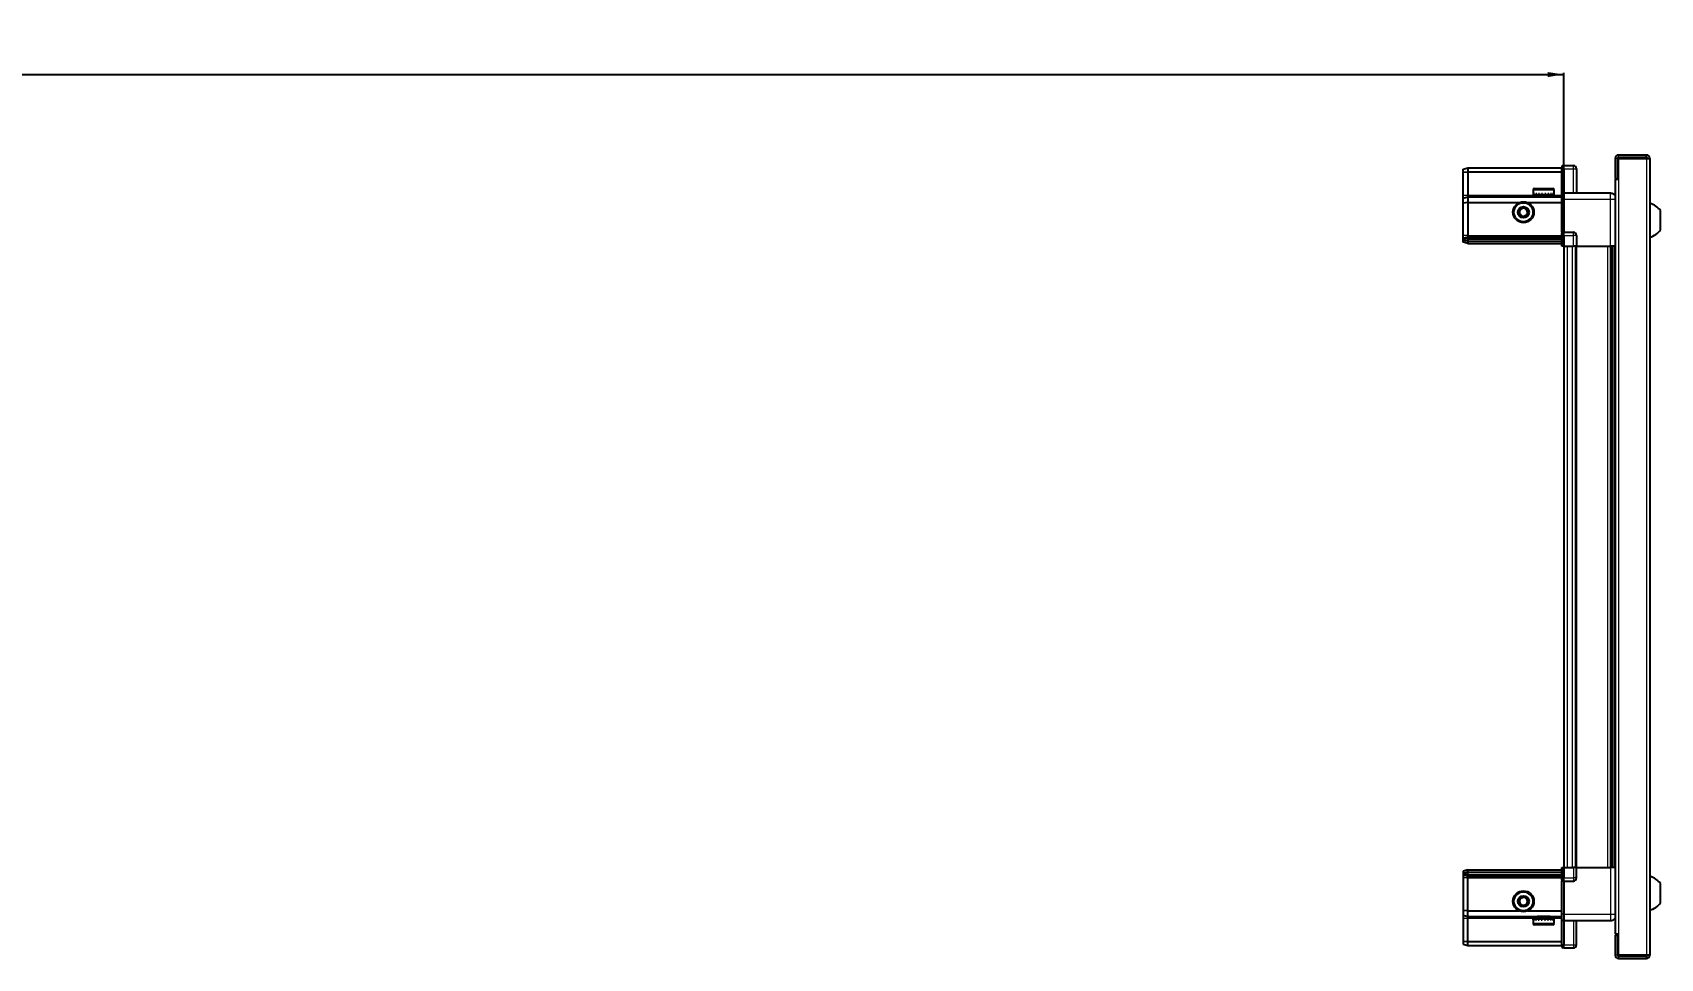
# Model space of a CAD drawing. Header units: millimetres. Extents: x 927 to 4541, y -1469 to 1535.
# Drawn here: x 2855 to 3866, y 899 to 1474 of the extents above; entities that cross this region are included whole.
import ezdxf

# ---------------------------------------------------------------- set-up
doc = ezdxf.new("R2010")
doc.units = ezdxf.units.MM
doc.layers.add('FORMAT', color=7, linetype='Continuous')
doc.styles.add('SLDTEXTSTYLE0', font='TXT', dxfattribs={"width": 0.75})
doc.dimstyles.new('SLDDIMSTYLE0', dxfattribs={"dimtxt": 20, "dimasz": 10, "dimexe": 0, "dimexo": 0.0625, "dimgap": 5, "dimtad": 2, "dimdec": 1, "dimrnd": 1e-09, "dimzin": 12, "dimdsep": 46, "dimtxsty": 'SLDTEXTSTYLE0', "dimsah": 1, "dimcen": 0.09, "dimadec": 0, "dimazin": 3, "dimtfac": 1, "dimtofl": 0, "dimtmove": 0, "dimatfit": 3, "dimfxl": 0, "dimfrac": 2, "dimtolj": 1, "dimtzin": 12, "dimarcsym": 0})

# ---------------------------------------------------------------- blocks, each defined once
blk = doc.blocks.new('_D_4')
at = {"layer": 'FORMAT'}
for p, q in [((1706.1, 1341.2), (1706.1, 1448.7)), ((1706.1, 1447.7), (3806.1, 1447.7)), ((3806.1, 1341.2), (3806.1, 1448.7))]:
    blk.add_line(p, q, dxfattribs=at)
for points in [[(1706.1, 1447.7), (1716.1, 1446.1), (1716.1, 1449.2)], [(3806.1, 1447.7), (3796.1, 1449.2), (3796.1, 1446.1)]]:
    blk.add_solid(points, dxfattribs=at)
at = {"layer": 'FORMAT', "insert": (2726.6, 1473.4), "char_height": 20, "attachment_point": 1, "style": 'SLDTEXTSTYLE0'}
blk.add_mtext('2100', dxfattribs=at)

msp = doc.modelspace()

# ---------------------------------------------------------------- linework, layer by layer
at = {"color": 7, "linetype": 'Continuous', "lineweight": 25}
for p, q in [((3857.37, 1397.66), (3840.07, 1397.66)), ((3857.37, 1396.16), (3840.07, 1396.16)), ((3857.37, 1396.16), (3857.37, 1397.66)), ((3743.47, 1388.85), (3746.47, 1389.66)), ((3743.47, 1387), (3743.47, 1388.85)), ((3743.47, 1387), (3746.47, 1387.16)), ((3743.47, 1372.66), (3743.47, 1387)), ((3746.47, 1389.66), (3746.47, 1387.16)), ((3746.47, 1389.66), (3804.77, 1389.66)), ((3746.47, 1387.16), (3746.47, 1372.66)), ((3746.47, 1387.16), (3804.77, 1387.16)), ((3805.64, 1391.16), (3804.77, 1390.66)), ((3805.64, 1391.16), (3804.77, 1390.66)), ((3804.77, 1390.66), (3804.77, 1389.16)), ((3804.77, 1374.36), (3804.77, 1389.16)), ((3805.97, 1391.16), (3805.64, 1391.16)), ((3805.97, 1391.16), (3805.64, 1391.16)), ((3805.97, 1389.16), (3805.97, 1391.16)), ((3805.97, 1391.16), (3805.97, 1391.16)), ((3805.97, 1391.16), (3811.97, 1391.16)), ((3805.97, 1389.16), (3805.97, 1374.36)), ((3813.97, 1389.16), (3813.97, 1374.16)), ((3837.97, 1395.56), (3837.97, 1383.16)), ((3839.47, 1395.56), (3839.47, 1383.16)), ((3839.97, 1382.66), (3839.97, 1395.56)), ((3839.97, 1395.56), (3857.37, 1395.56)), ((3857.37, 1395.56), (3859.47, 1395.56)), ((3859.47, 1395.56), (3859.47, 900.76)), ((3786.97, 1376.06), (3786.97, 1373.16)), ((3787.77, 1376.86), (3799.17, 1376.86)), ((3799.97, 1373.16), (3799.97, 1376.06)), ((3837.87, 1382.66), (3837.87, 913.66)), ((3837.87, 1382.66), (3839.97, 1382.66)), ((3837.97, 1383.16), (3839.47, 1383.16)), ((3743.47, 1370.85), (3743.47, 1372.66)), ((3743.47, 1370.85), (3746.47, 1371.66)), ((3743.47, 1367.83), (3743.47, 1370.85)), ((3746.47, 1368.16), (3743.47, 1367.83)), ((3743.47, 1347.66), (3743.47, 1367.83)), ((3746.47, 1372.66), (3746.47, 1371.66)), ((3746.47, 1371.66), (3746.47, 1368.16)), ((3746.47, 1371.66), (3804.77, 1371.66)), ((3746.47, 1368.16), (3746.47, 1347.66)), ((3746.47, 1368.16), (3778.47, 1368.16)), ((3783.47, 1368.16), (3804.77, 1368.16)), ((3786.97, 1373.16), (3787.01, 1373.16)), ((3787.13, 1373.66), (3787.01, 1373.66)), ((3787.01, 1373.66), (3787.01, 1373.16)), ((3787.01, 1373.16), (3787.13, 1373.16)), ((3787.13, 1373.66), (3787.13, 1373.16)), ((3787.13, 1373.16), (3787.54, 1373.16)), ((3787.88, 1373.66), (3787.54, 1373.66)), ((3787.54, 1373.66), (3787.54, 1373.16)), ((3787.54, 1373.16), (3787.88, 1373.16)), ((3787.88, 1373.66), (3787.88, 1373.16)), ((3787.88, 1373.16), (3788.65, 1373.16)), ((3789.18, 1373.66), (3788.65, 1373.66)), ((3788.65, 1373.66), (3788.65, 1373.16)), ((3788.65, 1373.16), (3789.18, 1373.16)), ((3789.07, 1373.16), (3789.07, 1373.06)), ((3789.07, 1373.06), (3797.87, 1373.06)), ((3789.18, 1373.66), (3789.18, 1373.16)), ((3789.18, 1373.16), (3790.23, 1373.16)), ((3789.47, 1372.66), (3790.16, 1372.18)), ((3789.47, 1372.66), (3797.47, 1372.66)), ((3790.16, 1372.18), (3789.47, 1371.69)), ((3789.47, 1371.69), (3789.47, 1371.66)), ((3789.47, 1371.69), (3797.47, 1371.69)), ((3790.16, 1372.18), (3796.78, 1372.18)), ((3790.89, 1373.66), (3790.23, 1373.66)), ((3790.23, 1373.66), (3790.23, 1373.16)), ((3790.23, 1373.16), (3790.89, 1373.16)), ((3790.89, 1373.66), (3790.89, 1373.16)), ((3790.89, 1373.16), (3792.13, 1373.16)), ((3792.86, 1373.66), (3792.13, 1373.66)), ((3792.13, 1373.66), (3792.13, 1373.16)), ((3792.13, 1373.16), (3792.57, 1373.16)), ((3792.57, 1373.66), (3792.57, 1373.16)), ((3792.86, 1373.66), (3792.86, 1373.16)), ((3792.86, 1373.16), (3794.17, 1373.16)), ((3794.89, 1373.66), (3794.17, 1373.66)), ((3794.17, 1373.66), (3794.17, 1373.16)), ((3794.43, 1373.66), (3794.43, 1373.16)), ((3794.43, 1373.16), (3794.89, 1373.16)), ((3794.89, 1373.66), (3794.89, 1373.16)), ((3794.89, 1373.16), (3796.13, 1373.16)), ((3796.78, 1373.66), (3796.13, 1373.66)), ((3796.13, 1373.66), (3796.13, 1373.16)), ((3796.13, 1373.16), (3796.78, 1373.16)), ((3796.78, 1373.66), (3796.78, 1373.16)), ((3796.78, 1373.16), (3797.83, 1373.16)), ((3796.78, 1372.18), (3797.47, 1372.66)), ((3797.47, 1371.69), (3796.78, 1372.18)), ((3797.47, 1371.66), (3797.47, 1371.69)), ((3798.35, 1373.66), (3797.83, 1373.66)), ((3797.83, 1373.66), (3797.83, 1373.16)), ((3797.83, 1373.16), (3798.35, 1373.16)), ((3797.87, 1373.06), (3797.87, 1373.16)), ((3798.35, 1373.66), (3798.35, 1373.16)), ((3798.35, 1373.16), (3799.11, 1373.16)), ((3799.44, 1373.66), (3799.11, 1373.66)), ((3799.11, 1373.66), (3799.11, 1373.16)), ((3799.11, 1373.16), (3799.44, 1373.16)), ((3799.44, 1373.66), (3799.44, 1373.16)), ((3799.44, 1373.16), (3799.83, 1373.16)), ((3799.94, 1373.66), (3799.83, 1373.66)), ((3799.83, 1373.66), (3799.83, 1373.16)), ((3799.83, 1373.16), (3799.94, 1373.16)), ((3799.94, 1373.66), (3799.94, 1373.16)), ((3799.94, 1373.16), (3799.97, 1373.16)), ((3804.77, 1374.16), (3804.77, 1374.36)), ((3805.97, 1374.16), (3804.77, 1374.16)), ((3804.77, 1370.16), (3804.77, 1374.16)), ((3804.77, 1349.86), (3804.77, 1370.16)), ((3805.97, 1374.36), (3805.97, 1374.16)), ((3805.97, 1374.16), (3805.97, 1370.16)), ((3805.97, 1374.16), (3834.97, 1374.16)), ((3805.97, 1370.16), (3805.97, 1349.86)), ((3866.07, 1351.16), (3866.07, 1363.16)), ((3743.47, 1345.85), (3743.47, 1347.66)), ((3746.47, 1346.66), (3743.47, 1345.85)), ((3743.47, 1345.11), (3743.47, 1345.85)), ((3746.47, 1345.66), (3743.47, 1345.11)), ((3743.47, 1344.61), (3743.47, 1345.11)), ((3746.47, 1347.66), (3746.47, 1346.66)), ((3746.47, 1346.66), (3746.47, 1345.66)), ((3746.47, 1346.66), (3804.77, 1346.66)), ((3746.47, 1345.66), (3804.77, 1345.66)), ((3746.47, 1345.66), (3746.47, 1344.16)), ((3804.77, 1349.66), (3804.77, 1349.86)), ((3805.97, 1349.66), (3804.77, 1349.66)), ((3804.77, 1349.66), (3804.77, 1348.98)), ((3804.77, 1341.16), (3804.77, 1348.98)), ((3805.64, 1347.66), (3805.64, 1341.16)), ((3805.97, 1349.86), (3805.97, 1349.66)), ((3805.97, 1347.66), (3805.97, 1349.66)), ((3805.97, 1349.66), (3811.97, 1349.66)), ((3805.97, 1347.66), (3805.97, 1349.66)), ((3805.97, 1347.66), (3805.97, 1341.16)), ((3813.97, 1347.66), (3813.97, 1341.16)), ((3746.47, 1344.16), (3743.47, 1344.61)), ((3743.47, 1343.46), (3743.47, 1344.61)), ((3746.47, 1342.66), (3743.47, 1343.46)), ((3746.47, 1344.16), (3746.47, 1342.66)), ((3746.47, 1344.16), (3804.77, 1344.16)), ((3746.47, 1342.66), (3804.77, 1342.66)), ((3805.64, 1341.16), (3804.77, 1341.16)), ((3805.97, 1341.16), (3805.64, 1341.16)), ((3805.97, 1341.16), (3811.97, 1341.16)), ((3806.12, 1341.16), (3806.12, 955.16)), ((3813.97, 1341.16), (3811.97, 1341.16)), ((3813.32, 1341.16), (3813.32, 955.16)), ((3813.97, 1341.16), (3834.97, 1341.16)), ((3836, 955.16), (3836, 1341.16)), ((3836.03, 955.16), (3836.03, 1341.16)), ((3837.82, 1341.16), (3837.82, 955.16)), ((3746.47, 953.66), (3743.47, 952.85)), ((3743.47, 952.85), (3743.47, 951.7)), ((3746.47, 952.16), (3743.47, 951.7)), ((3743.47, 951.7), (3743.47, 951.2)), ((3746.47, 950.66), (3743.47, 951.2)), ((3743.47, 951.2), (3743.47, 950.46)), ((3746.47, 952.16), (3746.47, 953.66)), ((3746.47, 953.66), (3804.77, 953.66)), ((3746.47, 950.66), (3746.47, 952.16)), ((3746.47, 952.16), (3804.77, 952.16)), ((3804.77, 947.34), (3804.77, 955.16)), ((3804.77, 955.16), (3805.64, 955.16)), ((3805.64, 955.16), (3805.64, 955.16)), ((3805.64, 955.16), (3805.64, 948.66)), ((3805.97, 955.16), (3805.64, 955.16)), ((3805.97, 955.16), (3805.97, 948.66)), ((3805.97, 955.16), (3805.97, 955.16)), ((3805.97, 955.16), (3805.97, 948.66)), ((3805.97, 955.16), (3811.97, 955.16)), ((3813.97, 955.16), (3811.97, 955.16)), ((3813.97, 948.66), (3813.97, 955.16)), ((3813.97, 955.16), (3834.97, 955.16)), ((3746.47, 949.66), (3743.47, 950.46)), ((3743.47, 950.46), (3743.47, 948.66)), ((3743.47, 948.66), (3743.47, 928.49)), ((3746.47, 950.66), (3804.77, 950.66)), ((3746.47, 949.66), (3746.47, 950.66)), ((3746.47, 949.66), (3804.77, 949.66)), ((3746.47, 948.66), (3746.47, 949.66)), ((3746.47, 928.16), (3746.47, 948.66)), ((3804.77, 947.34), (3804.77, 946.66)), ((3805.97, 946.66), (3804.77, 946.66)), ((3804.77, 946.46), (3804.77, 946.66)), ((3804.77, 926.16), (3804.77, 946.46)), ((3805.97, 946.66), (3805.97, 948.66)), ((3805.97, 946.66), (3805.97, 946.46)), ((3805.97, 946.66), (3811.97, 946.66)), ((3805.97, 946.46), (3805.97, 926.16)), ((3866.07, 933.16), (3866.07, 945.16)), ((3746.47, 928.16), (3743.47, 928.49)), ((3743.47, 928.49), (3743.47, 925.46)), ((3743.47, 925.46), (3746.47, 924.66)), ((3743.47, 925.46), (3743.47, 923.66)), ((3743.47, 923.66), (3743.47, 909.31)), ((3746.47, 928.16), (3778.47, 928.16)), ((3746.47, 924.66), (3746.47, 928.16)), ((3746.47, 924.66), (3804.77, 924.66)), ((3746.47, 923.66), (3746.47, 924.66)), ((3746.47, 909.16), (3746.47, 923.66)), ((3783.47, 928.16), (3804.77, 928.16)), ((3786.97, 923.16), (3786.97, 920.26)), ((3786.99, 923.16), (3786.97, 923.16)), ((3786.99, 922.66), (3786.99, 923.16)), ((3787.09, 923.16), (3786.99, 923.16)), ((3786.99, 922.66), (3787.09, 922.66)), ((3787.09, 922.66), (3787.09, 923.16)), ((3787.46, 923.16), (3787.09, 923.16)), ((3787.46, 922.66), (3787.46, 923.16)), ((3787.78, 923.16), (3787.46, 923.16)), ((3787.46, 922.66), (3787.78, 922.66)), ((3787.78, 922.66), (3787.78, 923.16)), ((3788.52, 923.16), (3787.78, 923.16)), ((3788.52, 922.66), (3788.52, 923.16)), ((3789.03, 923.16), (3788.52, 923.16)), ((3788.52, 922.66), (3789.03, 922.66)), ((3789.03, 922.66), (3789.03, 923.16)), ((3790.06, 923.16), (3789.03, 923.16)), ((3789.07, 923.26), (3789.07, 923.16)), ((3797.87, 923.26), (3789.07, 923.26)), ((3789.47, 924.66), (3789.47, 924.63)), ((3789.47, 924.63), (3790.16, 924.14)), ((3797.47, 924.63), (3789.47, 924.63)), ((3790.16, 924.14), (3789.47, 923.66)), ((3797.47, 923.66), (3789.47, 923.66)), ((3790.06, 922.66), (3790.06, 923.16)), ((3790.71, 923.16), (3790.06, 923.16)), ((3790.06, 922.66), (3790.71, 922.66)), ((3796.78, 924.14), (3790.16, 924.14)), ((3790.71, 922.66), (3790.71, 923.16)), ((3791.94, 923.16), (3790.71, 923.16)), ((3791.94, 922.66), (3791.94, 923.16)), ((3792.43, 923.16), (3791.94, 923.16)), ((3791.94, 922.66), (3792.66, 922.66)), ((3792.43, 922.66), (3792.43, 923.16)), ((3792.66, 922.66), (3792.66, 923.16)), ((3793.97, 923.16), (3792.66, 923.16)), ((3793.97, 922.66), (3793.97, 923.16)), ((3793.97, 922.66), (3794.7, 922.66)), ((3794.3, 922.66), (3794.3, 923.16)), ((3794.7, 923.16), (3794.3, 923.16)), ((3794.7, 922.66), (3794.7, 923.16)), ((3795.94, 923.16), (3794.7, 923.16)), ((3795.94, 922.66), (3795.94, 923.16)), ((3796.61, 923.16), (3795.94, 923.16)), ((3795.94, 922.66), (3796.61, 922.66)), ((3796.61, 922.66), (3796.61, 923.16)), ((3797.68, 923.16), (3796.61, 923.16)), ((3796.78, 924.14), (3797.47, 924.63)), ((3797.47, 923.66), (3796.78, 924.14)), ((3797.47, 924.63), (3797.47, 924.66)), ((3797.68, 922.66), (3797.68, 923.16)), ((3798.22, 923.16), (3797.68, 923.16)), ((3797.68, 922.66), (3798.22, 922.66)), ((3797.87, 923.16), (3797.87, 923.26)), ((3798.22, 922.66), (3798.22, 923.16)), ((3799.01, 923.16), (3798.22, 923.16)), ((3799.01, 922.66), (3799.01, 923.16)), ((3799.36, 923.16), (3799.01, 923.16)), ((3799.01, 922.66), (3799.36, 922.66)), ((3799.36, 922.66), (3799.36, 923.16)), ((3799.79, 923.16), (3799.36, 923.16)), ((3799.79, 922.66), (3799.79, 923.16)), ((3799.92, 923.16), (3799.79, 923.16)), ((3799.79, 922.66), (3799.92, 922.66)), ((3799.92, 922.66), (3799.92, 923.16)), ((3799.97, 923.16), (3799.92, 923.16)), ((3799.97, 920.26), (3799.97, 923.16)), ((3804.77, 922.16), (3804.77, 926.16)), ((3805.97, 922.16), (3804.77, 922.16)), ((3804.77, 921.96), (3804.77, 922.16)), ((3804.77, 907.16), (3804.77, 921.96)), ((3805.97, 926.16), (3805.97, 922.16)), ((3805.97, 922.16), (3805.97, 921.96)), ((3805.97, 922.16), (3834.97, 922.16)), ((3805.97, 921.96), (3805.97, 907.16)), ((3805.97, 921.96), (3805.97, 907.16)), ((3813.97, 907.16), (3813.97, 922.16)), ((3799.17, 919.46), (3787.77, 919.46)), ((3839.97, 913.66), (3837.87, 913.66)), ((3837.97, 913.16), (3839.47, 913.16)), ((3837.97, 913.16), (3837.97, 900.76)), ((3839.47, 913.16), (3839.47, 900.76)), ((3839.97, 900.76), (3839.97, 913.66)), ((3743.47, 909.31), (3746.47, 909.16)), ((3743.47, 909.31), (3743.47, 907.46)), ((3743.47, 907.46), (3746.47, 906.66)), ((3746.47, 909.16), (3804.77, 909.16)), ((3746.47, 906.66), (3746.47, 909.16)), ((3746.47, 906.66), (3804.77, 906.66)), ((3804.77, 907.16), (3804.77, 905.66)), ((3804.77, 905.66), (3805.64, 905.16)), ((3805.97, 905.16), (3805.64, 905.16)), ((3805.97, 905.16), (3805.97, 907.16)), ((3805.97, 905.16), (3811.97, 905.16)), ((3857.37, 900.76), (3839.97, 900.76)), ((3840.07, 900.16), (3857.37, 900.16)), ((3859.47, 900.76), (3857.37, 900.76)), ((3857.37, 900.16), (3857.37, 898.66)), ((3840.07, 898.66), (3857.37, 898.66))]:
    msp.add_line(p, q, dxfattribs=at)
at = {"color": 8, "linetype": 'Continuous', "lineweight": 18}
for p, q in [((3840.07, 1396.16), (3840.07, 1397.66)), ((3805.97, 1389.16), (3804.77, 1389.16)), ((3805.97, 1389.16), (3811.97, 1389.16)), ((3811.97, 1389.16), (3811.97, 1391.16)), ((3811.97, 1374.16), (3811.97, 1389.16)), ((3811.97, 1389.16), (3813.97, 1389.16)), ((3839.47, 1395.56), (3837.97, 1395.56)), ((3857.37, 1395.56), (3857.37, 900.76)), ((3786.97, 1376.06), (3799.97, 1376.06)), ((3839.97, 1382.66), (3839.97, 913.66)), ((3743.47, 1372.66), (3746.47, 1372.66)), ((3746.47, 1372.66), (3789.47, 1372.66)), ((3797.47, 1372.66), (3804.77, 1372.66)), ((3804.77, 1374.36), (3805.97, 1374.36)), ((3805.97, 1370.16), (3804.77, 1370.16)), ((3805.97, 1370.16), (3834.97, 1370.16)), ((3834.97, 1341.16), (3834.97, 1370.16)), ((3746.47, 1347.66), (3743.47, 1347.66)), ((3746.47, 1347.66), (3804.77, 1347.66)), ((3804.77, 1349.86), (3805.97, 1349.86)), ((3805.97, 1347.66), (3805.64, 1347.66)), ((3805.97, 1347.66), (3811.97, 1347.66)), ((3811.97, 1347.66), (3811.97, 1349.66)), ((3811.97, 1341.16), (3811.97, 1347.66)), ((3813.97, 1347.66), (3811.97, 1347.66)), ((3808.12, 1341.16), (3808.12, 955.16)), ((3811.32, 1341.16), (3811.32, 955.16)), ((3813.97, 1341.16), (3813.97, 955.16)), ((3833.37, 955.16), (3833.37, 1341.16)), ((3834.79, 1341.16), (3834.79, 955.16)), ((3837.24, 955.16), (3837.24, 1341.16)), ((3805.97, 955.16), (3805.64, 955.16)), ((3811.97, 955.16), (3811.97, 948.66)), ((3834.97, 955.16), (3834.97, 926.16)), ((3746.47, 948.66), (3743.47, 948.66)), ((3746.47, 948.66), (3804.77, 948.66)), ((3805.97, 946.46), (3804.77, 946.46)), ((3805.97, 948.66), (3805.64, 948.66)), ((3805.97, 948.66), (3811.97, 948.66)), ((3813.97, 948.66), (3811.97, 948.66)), ((3811.97, 948.66), (3811.97, 946.66)), ((3743.47, 923.66), (3746.47, 923.66)), ((3746.47, 923.66), (3789.47, 923.66)), ((3797.47, 923.66), (3804.77, 923.66)), ((3805.97, 926.16), (3804.77, 926.16)), ((3805.97, 921.96), (3804.77, 921.96)), ((3805.97, 926.16), (3834.97, 926.16)), ((3811.97, 922.16), (3811.97, 907.16)), ((3799.97, 920.26), (3786.97, 920.26)), ((3805.97, 907.16), (3804.77, 907.16)), ((3805.97, 907.16), (3811.97, 907.16)), ((3811.97, 907.16), (3813.97, 907.16)), ((3811.97, 907.16), (3811.97, 905.16)), ((3839.47, 900.76), (3837.97, 900.76)), ((3840.07, 900.16), (3840.07, 898.66))]:
    msp.add_line(p, q, dxfattribs=at)
at = {"color": 7, "linetype": 'Continuous', "lineweight": 25}
for centre, radius in [((3780.97, 1362.16), 6.5), ((3780.97, 1362.16), 3.46), ((3780.97, 934.16), 6.5), ((3780.97, 934.16), 3.46)]:
    msp.add_circle(centre, radius, dxfattribs=at)
at = {"color": 8, "linetype": 'Continuous', "lineweight": 18}
for centre in [(3780.97, 1362.16), (3780.97, 934.16)]:
    msp.add_circle(centre, 5.7, dxfattribs=at)
at = {"color": 7, "linetype": 'Continuous', "lineweight": 25}
for centre, radius, start, end in [((3840.07, 1395.56), 2.1, 90, 180), ((3840.07, 1395.56), 0.6, 90, 180), ((3857.37, 1395.56), 2.1, 0, 90), ((3857.37, 1395.56), 0.6, 0, 90), ((3811.97, 1389.16), 2, 360, 90), ((3787.77, 1376.06), 0.8, 90, 180), ((3799.17, 1376.06), 0.8, 0, 90), ((3789.07, 1372.66), 0.4, 0, 90), ((3797.87, 1372.66), 0.4, 90, 180), ((3856.45, 1356.13), 11.91, 36.1266, 75.29965), ((3780.97, 1362.16), 2.5, 120.74103, 180.74103), ((3780.97, 1362.16), 2.5, 180.74103, 240.74103), ((3780.97, 1362.16), 2.5, 60.74103, 120.74103), ((3780.97, 1362.16), 2.5, 240.74103, 300.74103), ((3780.97, 1362.16), 2.5, 0.74103, 60.74103), ((3780.97, 1362.16), 2.5, 300.74103, 0.74103), ((3811.97, 1347.66), 2, 0, 90), ((3856.45, 1358.18), 11.91, 284.70035, 323.8734), ((3811.97, 948.66), 2, 270, 0), ((3856.45, 938.13), 11.91, 36.1266, 75.29965), ((3780.97, 934.16), 2.5, 155.91157, 215.91157), ((3780.97, 934.16), 2.5, 95.91157, 155.91157), ((3780.97, 934.16), 2.5, 215.91157, 275.91157), ((3780.97, 934.16), 2.5, 35.91157, 95.91157), ((3780.97, 934.16), 2.5, 275.91157, 335.91157), ((3780.97, 934.16), 2.5, 335.91157, 35.91157), ((3856.45, 940.18), 11.91, 284.70035, 323.8734), ((3789.07, 923.66), 0.4, 270, 360), ((3797.87, 923.66), 0.4, 180, 270), ((3787.77, 920.26), 0.8, 180, 270), ((3799.17, 920.26), 0.8, 270, 360), ((3811.97, 907.16), 2, 270, 0), ((3840.07, 900.76), 2.1, 180, 270), ((3840.07, 900.76), 0.6, 180, 270), ((3857.37, 900.76), 0.6, 270, 0), ((3857.37, 900.76), 2.1, 270, 0)]:
    msp.add_arc(centre, radius, start, end, dxfattribs=at)
for centre, start_param, end_param in [((3802.17, 1347.66), 0, 0.7227342), ((3802.17, 948.66), 5.5604511, 6.2831853)]:
    msp.add_ellipse(centre, major_axis=(3.46, 0), ratio=0.5773503, start_param=start_param, end_param=end_param, dxfattribs=at)
for points, knots in [([(3834.97, 1374.16), (3835.41, 1374.11), (3836.09, 1374.04), (3836.9, 1373.6), (3837.46, 1373.17), (3837.74, 1372.79), (3837.87, 1372.61)], [0, 0, 0, 0, 0.3842982, 0.5911726, 0.8024372, 1, 1, 1, 1]), ([(3778.45, 1363.57), (3778.9, 1363.83), (3779.73, 1364.33), (3780.55, 1364.82), (3780.94, 1365.05)], [0, 0, 0, 0, 0.5346859, 1, 1, 1, 1]), ([(3778.49, 1360.68), (3778.49, 1360.81), (3778.48, 1361.41), (3778.47, 1362.4), (3778.46, 1363.22), (3778.45, 1363.57)], [0, 0, 0, 0, 0.1331247, 0.6370994, 1, 1, 1, 1]), ([(3781.01, 1359.27), (3780.56, 1359.52), (3779.72, 1360), (3778.88, 1360.46), (3778.49, 1360.68)], [0, 0, 0, 0, 0.53468586, 1, 1, 1, 1]), ([(3780.94, 1365.05), (3781.39, 1364.79), (3782.23, 1364.32), (3783.06, 1363.85), (3783.45, 1363.63)], [0, 0, 0, 0, 0.5346859, 1, 1, 1, 1]), ([(3783.49, 1360.75), (3783.05, 1360.48), (3782.22, 1359.99), (3781.39, 1359.5), (3781.01, 1359.27)], [0, 0, 0, 0, 0.5346859, 1, 1, 1, 1]), ([(3783.45, 1363.63), (3783.46, 1363.29), (3783.47, 1362.47), (3783.48, 1361.47), (3783.49, 1360.87), (3783.49, 1360.75)], [0, 0, 0, 0, 0.3629006, 0.8668753, 1, 1, 1, 1]), ([(3837.82, 1341.16), (3837.79, 1341.16), (3837.57, 1341.16), (3836.85, 1341.16), (3835.88, 1341.16), (3835.23, 1341.16), (3834.97, 1341.16)], [0, 0, 0, 0, 0.07170733, 0.42097906, 0.77025079, 1, 1, 1, 1]), ([(3837.82, 955.16), (3837.79, 955.16), (3837.57, 955.16), (3836.85, 955.16), (3835.88, 955.16), (3835.23, 955.16), (3834.97, 955.16)], [0, 0, 0, 0, 0.07170733, 0.42097906, 0.77025079, 1, 1, 1, 1]), ([(3778.1, 933.86), (3778.31, 934.33), (3778.71, 935.21), (3779.1, 936.09), (3779.28, 936.5)], [0, 0, 0, 0, 0.5346859, 1, 1, 1, 1]), ([(3779.79, 931.52), (3779.49, 931.94), (3778.93, 932.72), (3778.36, 933.5), (3778.1, 933.86)], [0, 0, 0, 0, 0.5346859, 1, 1, 1, 1]), ([(3779.28, 936.5), (3779.62, 936.53), (3780.44, 936.62), (3781.43, 936.72), (3782.03, 936.78), (3782.15, 936.79)], [0, 0, 0, 0, 0.3629006, 0.8668753, 1, 1, 1, 1]), ([(3782.67, 931.82), (3782.54, 931.81), (3781.95, 931.75), (3780.96, 931.64), (3780.14, 931.56), (3779.79, 931.52)], [0, 0, 0, 0, 0.1331247, 0.6370994, 1, 1, 1, 1]), ([(3782.15, 936.79), (3782.45, 936.38), (3783.02, 935.6), (3783.58, 934.82), (3783.84, 934.46)], [0, 0, 0, 0, 0.5346859, 1, 1, 1, 1]), ([(3783.84, 934.46), (3783.63, 933.99), (3783.24, 933.1), (3782.85, 932.23), (3782.67, 931.82)], [0, 0, 0, 0, 0.5346859, 1, 1, 1, 1]), ([(3834.97, 922.16), (3835.41, 922.21), (3836.09, 922.28), (3836.9, 922.71), (3837.46, 923.15), (3837.74, 923.53), (3837.87, 923.71)], [0, 0, 0, 0, 0.3842982, 0.5911726, 0.8024372, 1, 1, 1, 1])]:
    msp.add_open_spline(points, degree=3, knots=knots, dxfattribs=at)
at = {"color": 8, "linetype": 'Continuous', "lineweight": 18}
for points in [[(3834.97, 1370.16), (3834.97, 1370.68), (3834.97, 1371.73), (3834.97, 1373.05), (3834.97, 1373.98), (3834.97, 1374.1), (3834.97, 1374.16)], [(3834.97, 926.16), (3834.97, 925.63), (3834.97, 924.59), (3834.97, 923.26), (3834.97, 922.34), (3834.97, 922.22), (3834.97, 922.16)]]:
    msp.add_open_spline(points, degree=3, dxfattribs=at)
for points in [[(3834.97, 1370.16), (3835.41, 1370.16), (3836.09, 1370.16), (3836.9, 1370.16), (3837.46, 1370.16), (3837.74, 1370.16), (3837.87, 1370.16)], [(3834.97, 926.16), (3835.41, 926.16), (3836.09, 926.16), (3836.9, 926.16), (3837.46, 926.16), (3837.74, 926.16), (3837.87, 926.16)]]:
    msp.add_open_spline(points, degree=3, knots=[0, 0, 0, 0, 0.38429816, 0.59117259, 0.8024372, 1, 1, 1, 1], dxfattribs=at)

# ---------------------------------------------------------------- dimensions: what is measured, and where the dimension line sits
at = {"layer": 'FORMAT'}
dim = msp.add_linear_dim(base=(3806.12, 1447.66), p1=(1706.12, 1341.16), p2=(3806.12, 1341.16), angle=0, dimstyle='SLDDIMSTYLE0', dxfattribs=at)
dim.commit()
dim.dimension.update_dxf_attribs({"geometry": '_D_4', "text_midpoint": (2756.12, 1447.66), "dimtype": 160})

doc.saveas('drawing.dxf')
